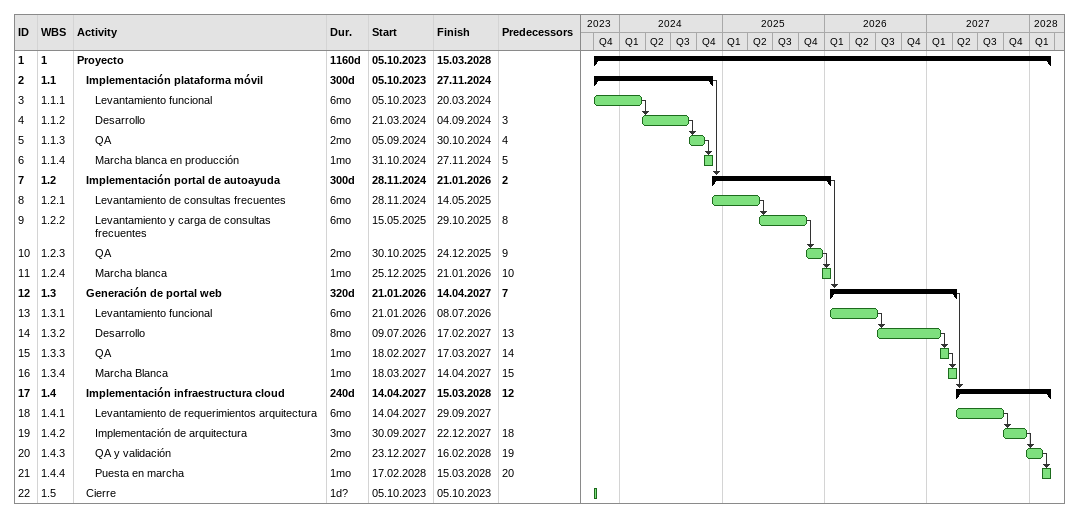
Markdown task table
| ID | WBS | Task | Duration | Start | Finish | Predecessors |
|---|---|---|---|---|---|---|
| 1 | 1 | **Proyecto** | 1160d | 2023-10-05 | 2028-03-15 |  |
| 2 | 1.1 | **Implementación plataforma móvil** | 300d | 2023-10-05 | 2024-11-27 |  |
| 3 | 1.1.1 | Levantamiento funcional | 6mo | 2023-10-05 | 2024-03-20 |  |
| 4 | 1.1.2 | Desarrollo | 6mo | 2024-03-21 | 2024-09-04 | 3 |
| 5 | 1.1.3 | QA | 2mo | 2024-09-05 | 2024-10-30 | 4 |
| 6 | 1.1.4 | Marcha blanca en producción | 1mo | 2024-10-31 | 2024-11-27 | 5 |
| 7 | 1.2 | **Implementación portal de autoayuda** | 300d | 2024-11-28 | 2026-01-21 | 2 |
| 8 | 1.2.1 | Levantamiento de consultas frecuentes | 6mo | 2024-11-28 | 2025-05-14 |  |
| 9 | 1.2.2 | Levantamiento y carga de consultas frecuentes | 6mo | 2025-05-15 | 2025-10-29 | 8 |
| 10 | 1.2.3 | QA | 2mo | 2025-10-30 | 2025-12-24 | 9 |
| 11 | 1.2.4 | Marcha blanca | 1mo | 2025-12-25 | 2026-01-21 | 10 |
| 12 | 1.3 | **Generación de portal web** | 320d | 2026-01-21 | 2027-04-14 | 7 |
| 13 | 1.3.1 | Levantamiento funcional | 6mo | 2026-01-21 | 2026-07-08 |  |
| 14 | 1.3.2 | Desarrollo | 8mo | 2026-07-09 | 2027-02-17 | 13 |
| 15 | 1.3.3 | QA | 1mo | 2027-02-18 | 2027-03-17 | 14 |
| 16 | 1.3.4 | Marcha Blanca | 1mo | 2027-03-18 | 2027-04-14 | 15 |
| 17 | 1.4 | **Implementación infraestructura cloud** | 240d | 2027-04-14 | 2028-03-15 | 12 |
| 18 | 1.4.1 | Levantamiento de requerimientos arquitectura | 6mo | 2027-04-14 | 2027-09-29 |  |
| 19 | 1.4.2 | Implementación de arquitectura | 3mo | 2027-09-30 | 2027-12-22 | 18 |
| 20 | 1.4.3 | QA y validación | 2mo | 2027-12-23 | 2028-02-16 | 19 |
| 21 | 1.4.4 | Puesta en marcha | 1mo | 2028-02-17 | 2028-03-15 | 20 |
| 22 | 1.5 | Cierre | 1d? | 2023-10-05 | 2023-10-05 |  |
